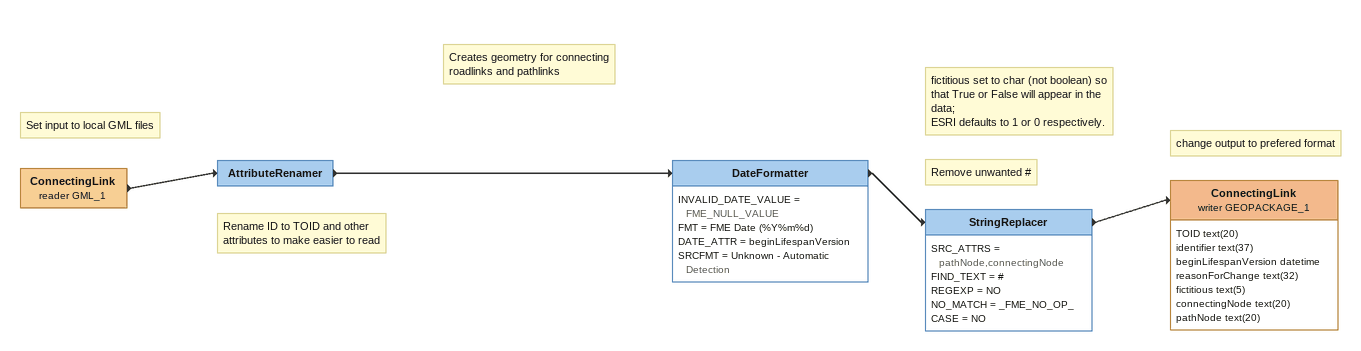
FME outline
Note: Set input to local GML files
ConnectingLink (reader GML_1)
    -> AttributeRenamer
Note: Rename ID to TOID and other attributes to make easier to read
Note: Creates geometry for connecting roadlinks and pathlinks
AttributeRenamer
    -> DateFormatter
DateFormatter
    INVALID_DATE_VALUE = FME_NULL_VALUE
    FMT = FME Date (%Y%m%d)
    DATE_ATTR = beginLifespanVersion
    SRCFMT = Unknown - Automatic Detection
    -> StringReplacer
Note: Remove unwanted #
StringReplacer
    SRC_ATTRS = pathNode,connectingNode
    FIND_TEXT = #
    REGEXP = NO
    NO_MATCH = _FME_NO_OP_
    CASE = NO
    -> ConnectingLink (writer GEOPACKAGE_1)
Note: fictitious set to char (not boolean) so that True or False will appear in the data; / ESRI defaults to 1 or 0 respectively.
Note: change output to prefered format
ConnectingLink (writer GEOPACKAGE_1)
    attributes: TOID text(20), identifier text(37), beginLifespanVersion datetime, reasonForChange text(32), fictitious text(5), connectingNode text(20), pathNode text(20)
